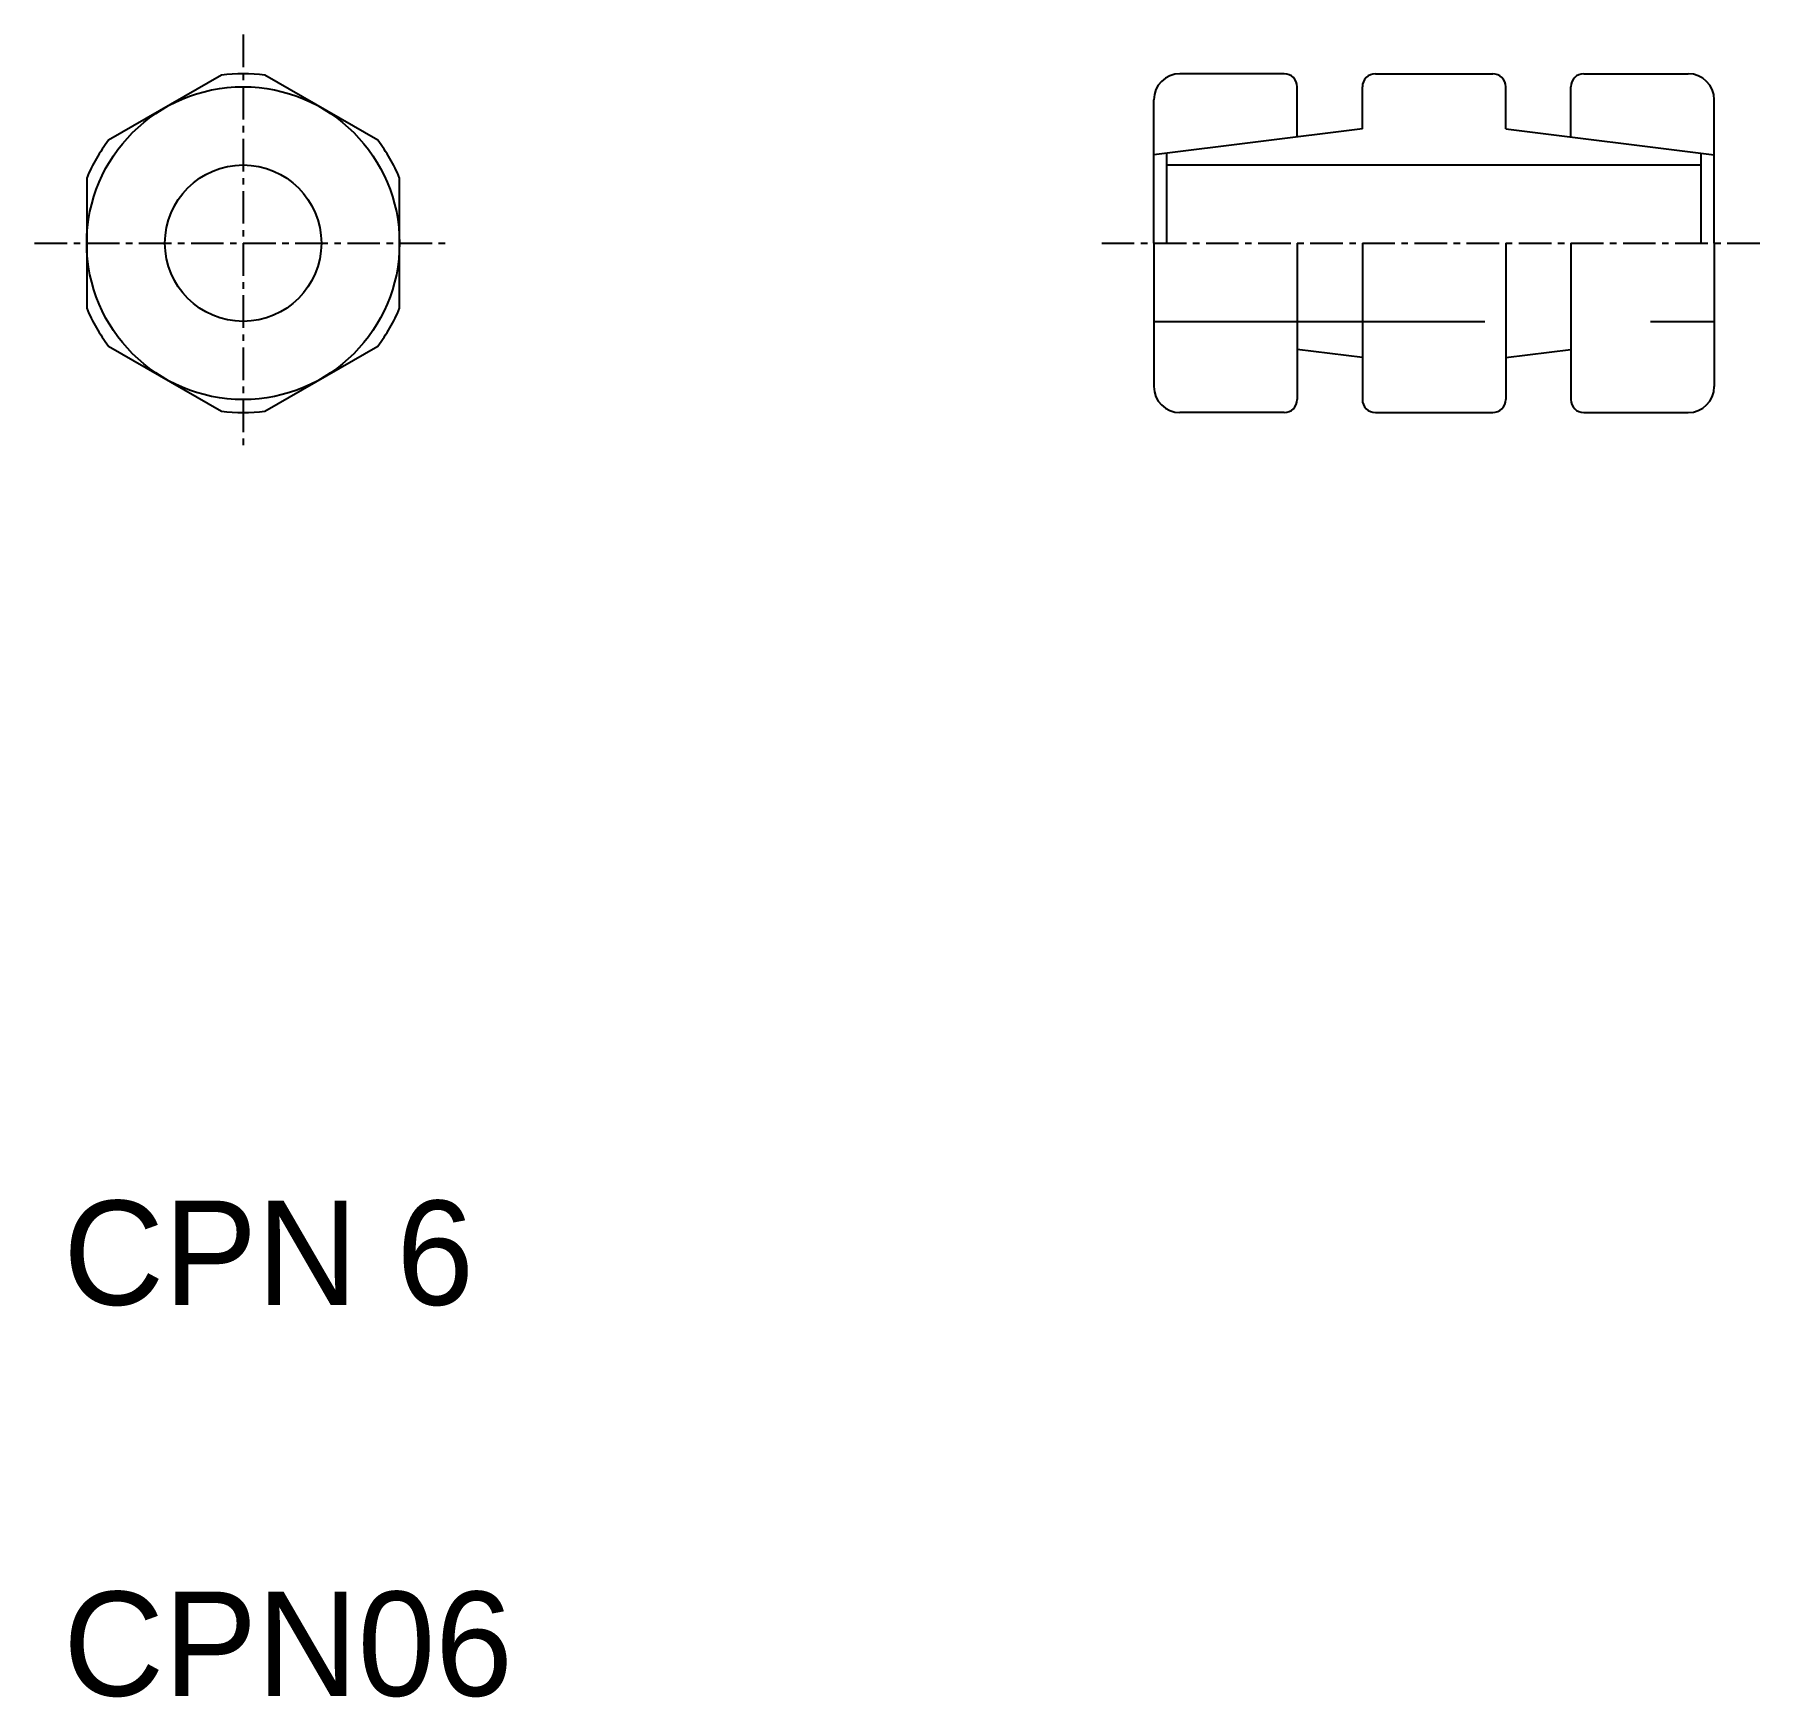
# Model space of a CAD drawing. Extents: x 200.7 to 267.1, y 115.5 to 179.3.
import ezdxf

# ---------------------------------------------------------------- set-up
doc = ezdxf.new("R2010")
doc.units = 0
doc.linetypes.add('CENTER', pattern=[2, 1.25, -0.25, 0.25, -0.25])
doc.linetypes.add('DASHED', pattern=[19.05, 12.7, -6.35])
doc.layers.get('0').update_dxf_attribs({"linetype": 'CONTINUOUS'})
doc.layers.add('CENTER', color=1, linetype='CENTER')

msp = doc.modelspace()

# ---------------------------------------------------------------- linework, layer by layer
at = {"linetype": 'CONTINUOUS'}
for p, q in [((248.599, 177.779), (244.599, 177.779)), ((252.099, 177.779), (256.599, 177.779)), ((260.099, 177.779), (264.099, 177.779)), ((243.599, 171.279), (243.599, 176.779)), ((249.099, 175.354), (249.099, 177.279)), ((251.599, 175.666), (251.599, 177.279)), ((257.099, 175.666), (257.099, 177.279)), ((259.599, 175.354), (259.599, 177.279)), ((265.099, 171.279), (265.099, 176.779)), ((251.599, 175.666), (243.599, 174.666)), ((257.099, 175.666), (265.099, 174.666)), ((244.099, 171.279), (244.099, 174.729)), ((264.599, 171.279), (264.599, 174.729)), ((243.599, 171.279), (243.599, 165.779)), ((249.099, 171.279), (249.099, 165.279)), ((251.599, 171.279), (251.599, 165.279)), ((257.099, 171.279), (257.099, 165.279)), ((259.599, 171.279), (259.599, 165.279)), ((265.099, 171.279), (265.099, 165.779)), ((251.599, 166.891), (249.099, 167.204)), ((257.099, 166.891), (259.599, 167.204)), ((248.599, 164.779), (244.599, 164.779)), ((252.099, 164.779), (256.599, 164.779)), ((260.099, 164.779), (264.099, 164.779))]:
    msp.add_line(p, q, dxfattribs=at)
for p, q in [((253.224, 177.779), (253.224, 177.779)), ((254.349, 177.779), (254.349, 177.779)), ((244.099, 174.279), (264.599, 174.279))]:
    msp.add_line(p, q)
at = {"color": 3, "linetype": 'DASHED'}
msp.add_line((243.599, 168.279), (265.099, 168.279), dxfattribs=at)
for points in [[(207.822, 177.725), (203.492, 175.225)], [(213.822, 175.225), (209.492, 177.725)], [(202.657, 173.779), (202.657, 168.779)], [(214.657, 168.779), (214.657, 173.779)], [(203.492, 167.333), (207.822, 164.833)], [(209.492, 164.833), (213.822, 167.333)]]:
    msp.add_lwpolyline(points)
at = {"linetype": 'CONTINUOUS'}
for radius in [6, 3]:
    msp.add_circle((208.657, 171.279), radius, dxfattribs=at)
for start, end in [(82.61986, 97.38014), (142.61986, 157.38014), (22.61986, 37.38014), (202.61986, 217.38014), (322.61986, 337.38014), (262.61986, 277.38014)]:
    msp.add_arc((208.657, 171.279), 6.5, start, end)
for centre, radius, start, end in [((244.599, 176.779), 1, 90, 180), ((248.599, 177.279), 0.5, 0, 90), ((252.099, 177.279), 0.5, 90, 180), ((256.599, 177.279), 0.5, 0, 90), ((260.099, 177.279), 0.5, 90, 180), ((264.099, 176.779), 1, 0, 90), ((244.599, 165.779), 1, 180, 270), ((264.099, 165.779), 1, 270, 0), ((248.599, 165.279), 0.5, 270, 0), ((252.099, 165.279), 0.5, 180, 270), ((256.599, 165.279), 0.5, 270, 0), ((260.099, 165.279), 0.5, 180, 270)]:
    msp.add_arc(centre, radius, start, end, dxfattribs=at)
at = {"layer": 'CENTER', "color": 1, "linetype": 'CENTER'}
for p, q in [((208.657, 179.279), (208.657, 163.279)), ((200.657, 171.279), (216.657, 171.279)), ((241.599, 171.279), (267.099, 171.279))]:
    msp.add_line(p, q, dxfattribs=at)

# ---------------------------------------------------------------- texts
for s, p in [('CPN 6', (201.758, 130.547)), ('CPN06', (201.758, 115.547))]:
    msp.add_text(s, height=4).set_placement(p)

doc.saveas('drawing.dxf')
